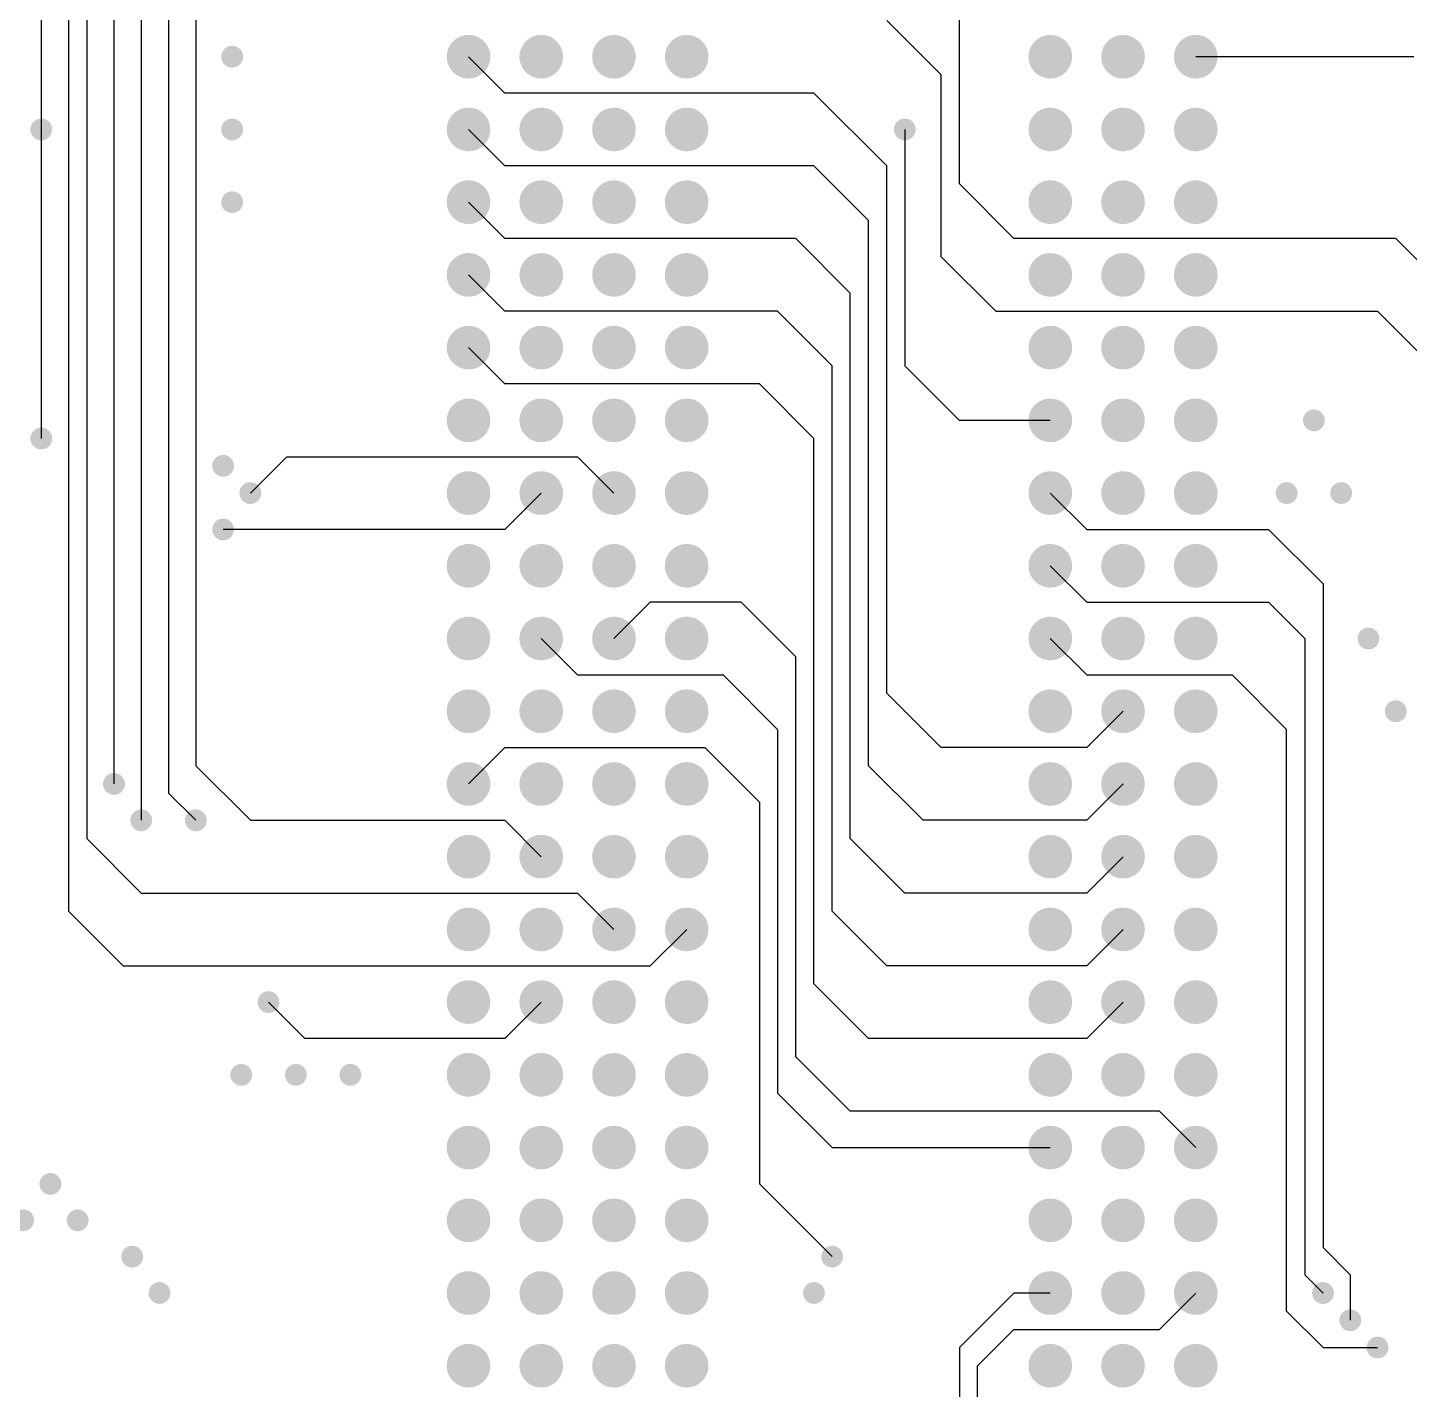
# Model space of a CAD drawing. Extents: x 295 to 953, y 10 to 290.
# Drawn here: x 640.9 to 689.16, y 130.47 to 178.03 of the extents above; entities that cross this region are included whole.
import ezdxf

# ---------------------------------------------------------------- set-up
doc = ezdxf.new("R2010")
doc.units = 0
doc.header["$LTSCALE"] = 5
doc.header["$MEASUREMENT"] = 0
doc.layers.get('0').update_dxf_attribs({"linetype": 'CONTINUOUS', "lineweight": 25})
doc.layers.add('DV-ABPB-A4_IN1', color=4, linetype='CONTINUOUS')

msp = doc.modelspace()

# ---------------------------------------------------------------- linework, layer by layer
at = {"color": 7}
for points, const_width in [([(655.919, 177.013, 1), (656.681, 177.013, 1)], 0.762), ([(658.459, 177.013, 1), (659.221, 177.013, 1)], 0.762), ([(660.999, 177.013, 1), (661.761, 177.013, 1)], 0.762), ([(663.539, 177.013, 1), (664.301, 177.013, 1)], 0.762), ([(676.239, 177.013, 1), (677.001, 177.013, 1)], 0.762), ([(678.779, 177.013, 1), (679.541, 177.013, 1)], 0.762), ([(681.319, 177.013, 1), (682.081, 177.013, 1)], 0.762), ([(647.854, 177.013, 1), (648.235, 177.013, 1)], 0.381), ([(655.919, 174.473, 1), (656.681, 174.473, 1)], 0.762), ([(658.459, 174.473, 1), (659.221, 174.473, 1)], 0.762), ([(660.999, 174.473, 1), (661.761, 174.473, 1)], 0.762), ([(663.539, 174.473, 1), (664.301, 174.473, 1)], 0.762), ([(676.239, 174.473, 1), (677.001, 174.473, 1)], 0.762), ([(678.779, 174.473, 1), (679.541, 174.473, 1)], 0.762), ([(681.319, 174.473, 1), (682.081, 174.473, 1)], 0.762), ([(641.187, 174.473, 1), (641.568, 174.473, 1)], 0.381), ([(647.854, 174.473, 1), (648.235, 174.473, 1)], 0.381), ([(671.349, 174.473, 1), (671.73, 174.473, 1)], 0.381), ([(647.854, 171.933, 1), (648.235, 171.933, 1)], 0.381), ([(655.919, 171.933, 1), (656.681, 171.933, 1)], 0.762), ([(658.459, 171.933, 1), (659.221, 171.933, 1)], 0.762), ([(660.999, 171.933, 1), (661.761, 171.933, 1)], 0.762), ([(663.539, 171.933, 1), (664.301, 171.933, 1)], 0.762), ([(676.239, 171.933, 1), (677.001, 171.933, 1)], 0.762), ([(678.779, 171.933, 1), (679.541, 171.933, 1)], 0.762), ([(681.319, 171.933, 1), (682.081, 171.933, 1)], 0.762), ([(655.919, 169.393, 1), (656.681, 169.393, 1)], 0.762), ([(658.459, 169.393, 1), (659.221, 169.393, 1)], 0.762), ([(660.999, 169.393, 1), (661.761, 169.393, 1)], 0.762), ([(663.539, 169.393, 1), (664.301, 169.393, 1)], 0.762), ([(676.239, 169.393, 1), (677.001, 169.393, 1)], 0.762), ([(678.779, 169.393, 1), (679.541, 169.393, 1)], 0.762), ([(681.319, 169.393, 1), (682.081, 169.393, 1)], 0.762), ([(655.919, 166.853, 1), (656.681, 166.853, 1)], 0.762), ([(658.459, 166.853, 1), (659.221, 166.853, 1)], 0.762), ([(660.999, 166.853, 1), (661.761, 166.853, 1)], 0.762), ([(663.539, 166.853, 1), (664.301, 166.853, 1)], 0.762), ([(676.239, 166.853, 1), (677.001, 166.853, 1)], 0.762), ([(678.779, 166.853, 1), (679.541, 166.853, 1)], 0.762), ([(681.319, 166.853, 1), (682.081, 166.853, 1)], 0.762), ([(655.919, 164.313, 1), (656.681, 164.313, 1)], 0.762), ([(658.459, 164.313, 1), (659.221, 164.313, 1)], 0.762), ([(660.999, 164.313, 1), (661.761, 164.313, 1)], 0.762), ([(663.539, 164.313, 1), (664.301, 164.313, 1)], 0.762), ([(676.239, 164.313, 1), (677.001, 164.313, 1)], 0.762), ([(678.779, 164.313, 1), (679.541, 164.313, 1)], 0.762), ([(681.319, 164.313, 1), (682.081, 164.313, 1)], 0.762), ([(685.637, 164.313, 1), (686.018, 164.313, 1)], 0.381), ([(641.187, 163.678, 1), (641.568, 163.678, 1)], 0.381), ([(647.537, 162.726, 1), (647.918, 162.726, 1)], 0.381), ([(648.489, 161.773, 1), (648.87, 161.773, 1)], 0.381), ([(655.919, 161.773, 1), (656.681, 161.773, 1)], 0.762), ([(658.459, 161.773, 1), (659.221, 161.773, 1)], 0.762), ([(660.999, 161.773, 1), (661.761, 161.773, 1)], 0.762), ([(663.539, 161.773, 1), (664.301, 161.773, 1)], 0.762), ([(676.239, 161.773, 1), (677.001, 161.773, 1)], 0.762), ([(678.779, 161.773, 1), (679.541, 161.773, 1)], 0.762), ([(681.319, 161.773, 1), (682.081, 161.773, 1)], 0.762), ([(684.684, 161.773, 1), (685.065, 161.773, 1)], 0.381), ([(686.589, 161.773, 1), (686.97, 161.773, 1)], 0.381), ([(647.537, 160.503, 1), (647.918, 160.503, 1)], 0.381), ([(655.919, 159.233, 1), (656.681, 159.233, 1)], 0.762), ([(658.459, 159.233, 1), (659.221, 159.233, 1)], 0.762), ([(660.999, 159.233, 1), (661.761, 159.233, 1)], 0.762), ([(663.539, 159.233, 1), (664.301, 159.233, 1)], 0.762), ([(676.239, 159.233, 1), (677.001, 159.233, 1)], 0.762), ([(678.779, 159.233, 1), (679.541, 159.233, 1)], 0.762), ([(681.319, 159.233, 1), (682.081, 159.233, 1)], 0.762), ([(655.919, 156.693, 1), (656.681, 156.693, 1)], 0.762), ([(658.459, 156.693, 1), (659.221, 156.693, 1)], 0.762), ([(660.999, 156.693, 1), (661.761, 156.693, 1)], 0.762), ([(663.539, 156.693, 1), (664.301, 156.693, 1)], 0.762), ([(676.239, 156.693, 1), (677.001, 156.693, 1)], 0.762), ([(678.779, 156.693, 1), (679.541, 156.693, 1)], 0.762), ([(681.319, 156.693, 1), (682.081, 156.693, 1)], 0.762), ([(687.542, 156.693, 1), (687.923, 156.693, 1)], 0.381), ([(655.919, 154.153, 1), (656.681, 154.153, 1)], 0.762), ([(658.459, 154.153, 1), (659.221, 154.153, 1)], 0.762), ([(660.999, 154.153, 1), (661.761, 154.153, 1)], 0.762), ([(663.539, 154.153, 1), (664.301, 154.153, 1)], 0.762), ([(676.239, 154.153, 1), (677.001, 154.153, 1)], 0.762), ([(678.779, 154.153, 1), (679.541, 154.153, 1)], 0.762), ([(681.319, 154.153, 1), (682.081, 154.153, 1)], 0.762), ([(688.494, 154.153, 1), (688.875, 154.153, 1)], 0.381), ([(655.919, 151.613, 1), (656.681, 151.613, 1)], 0.762), ([(658.459, 151.613, 1), (659.221, 151.613, 1)], 0.762), ([(660.999, 151.613, 1), (661.761, 151.613, 1)], 0.762), ([(663.539, 151.613, 1), (664.301, 151.613, 1)], 0.762), ([(676.239, 151.613, 1), (677.001, 151.613, 1)], 0.762), ([(678.779, 151.613, 1), (679.541, 151.613, 1)], 0.762), ([(681.319, 151.613, 1), (682.081, 151.613, 1)], 0.762), ([(643.727, 151.613, 1), (644.108, 151.613, 1)], 0.381), ([(644.679, 150.343, 1), (645.06, 150.343, 1)], 0.381), ([(646.584, 150.343, 1), (646.965, 150.343, 1)], 0.381), ([(655.919, 149.073, 1), (656.681, 149.073, 1)], 0.762), ([(658.459, 149.073, 1), (659.221, 149.073, 1)], 0.762), ([(660.999, 149.073, 1), (661.761, 149.073, 1)], 0.762), ([(663.539, 149.073, 1), (664.301, 149.073, 1)], 0.762), ([(676.239, 149.073, 1), (677.001, 149.073, 1)], 0.762), ([(678.779, 149.073, 1), (679.541, 149.073, 1)], 0.762), ([(681.319, 149.073, 1), (682.081, 149.073, 1)], 0.762), ([(655.919, 146.533, 1), (656.681, 146.533, 1)], 0.762), ([(658.459, 146.533, 1), (659.221, 146.533, 1)], 0.762), ([(660.999, 146.533, 1), (661.761, 146.533, 1)], 0.762), ([(663.539, 146.533, 1), (664.301, 146.533, 1)], 0.762), ([(676.239, 146.533, 1), (677.001, 146.533, 1)], 0.762), ([(678.779, 146.533, 1), (679.541, 146.533, 1)], 0.762), ([(681.319, 146.533, 1), (682.081, 146.533, 1)], 0.762), ([(649.124, 143.993, 1), (649.505, 143.993, 1)], 0.381), ([(655.919, 143.993, 1), (656.681, 143.993, 1)], 0.762), ([(658.459, 143.993, 1), (659.221, 143.993, 1)], 0.762), ([(660.999, 143.993, 1), (661.761, 143.993, 1)], 0.762), ([(663.539, 143.993, 1), (664.301, 143.993, 1)], 0.762), ([(676.239, 143.993, 1), (677.001, 143.993, 1)], 0.762), ([(678.779, 143.993, 1), (679.541, 143.993, 1)], 0.762), ([(681.319, 143.993, 1), (682.081, 143.993, 1)], 0.762), ([(655.919, 141.453, 1), (656.681, 141.453, 1)], 0.762), ([(658.459, 141.453, 1), (659.221, 141.453, 1)], 0.762), ([(660.999, 141.453, 1), (661.761, 141.453, 1)], 0.762), ([(663.539, 141.453, 1), (664.301, 141.453, 1)], 0.762), ([(676.239, 141.453, 1), (677.001, 141.453, 1)], 0.762), ([(678.779, 141.453, 1), (679.541, 141.453, 1)], 0.762), ([(681.319, 141.453, 1), (682.081, 141.453, 1)], 0.762), ([(648.172, 141.453, 1), (648.553, 141.453, 1)], 0.381), ([(650.077, 141.453, 1), (650.458, 141.453, 1)], 0.381), ([(651.982, 141.453, 1), (652.363, 141.453, 1)], 0.381), ([(655.919, 138.913, 1), (656.681, 138.913, 1)], 0.762), ([(658.459, 138.913, 1), (659.221, 138.913, 1)], 0.762), ([(660.999, 138.913, 1), (661.761, 138.913, 1)], 0.762), ([(663.539, 138.913, 1), (664.301, 138.913, 1)], 0.762), ([(676.239, 138.913, 1), (677.001, 138.913, 1)], 0.762), ([(678.779, 138.913, 1), (679.541, 138.913, 1)], 0.762), ([(681.319, 138.913, 1), (682.081, 138.913, 1)], 0.762), ([(641.504, 137.643, 1), (641.885, 137.643, 1)], 0.381), ([(655.919, 136.373, 1), (656.681, 136.373, 1)], 0.762), ([(658.459, 136.373, 1), (659.221, 136.373, 1)], 0.762), ([(660.999, 136.373, 1), (661.761, 136.373, 1)], 0.762), ([(663.539, 136.373, 1), (664.301, 136.373, 1)], 0.762), ([(676.239, 136.373, 1), (677.001, 136.373, 1)], 0.762), ([(678.779, 136.373, 1), (679.541, 136.373, 1)], 0.762), ([(681.319, 136.373, 1), (682.081, 136.373, 1)], 0.762), ([(640.552, 136.373, 1), (640.933, 136.373, 1)], 0.381), ([(642.457, 136.373, 1), (642.838, 136.373, 1)], 0.381), ([(644.362, 135.103, 1), (644.743, 135.103, 1)], 0.381), ([(668.809, 135.103, 1), (669.19, 135.103, 1)], 0.381), ([(645.314, 133.833, 1), (645.695, 133.833, 1)], 0.381), ([(655.919, 133.833, 1), (656.681, 133.833, 1)], 0.762), ([(658.459, 133.833, 1), (659.221, 133.833, 1)], 0.762), ([(660.999, 133.833, 1), (661.761, 133.833, 1)], 0.762), ([(663.539, 133.833, 1), (664.301, 133.833, 1)], 0.762), ([(668.174, 133.833, 1), (668.555, 133.833, 1)], 0.381), ([(676.239, 133.833, 1), (677.001, 133.833, 1)], 0.762), ([(678.779, 133.833, 1), (679.541, 133.833, 1)], 0.762), ([(681.319, 133.833, 1), (682.081, 133.833, 1)], 0.762), ([(685.954, 133.833, 1), (686.335, 133.833, 1)], 0.381), ([(686.907, 132.881, 1), (687.288, 132.881, 1)], 0.381), ([(687.859, 131.928, 1), (688.24, 131.928, 1)], 0.381), ([(655.919, 131.293, 1), (656.681, 131.293, 1)], 0.762), ([(658.459, 131.293, 1), (659.221, 131.293, 1)], 0.762), ([(660.999, 131.293, 1), (661.761, 131.293, 1)], 0.762), ([(663.539, 131.293, 1), (664.301, 131.293, 1)], 0.762), ([(676.239, 131.293, 1), (677.001, 131.293, 1)], 0.762), ([(678.779, 131.293, 1), (679.541, 131.293, 1)], 0.762), ([(681.319, 131.293, 1), (682.081, 131.293, 1)], 0.762)]:
    msp.add_lwpolyline(points, format="xyb", close=True, dxfattribs=dict(at, const_width=const_width))
at = {"layer": 'DV-ABPB-A4_IN1', "color": 7}
for p, q in [((646.775, 214.478), (646.775, 152.248)), ((645.822, 213.843), (645.822, 151.296)), ((644.87, 213.208), (644.87, 150.343)), ((643.917, 212.573), (643.917, 151.613)), ((642.965, 211.938), (642.965, 149.708)), ((642.33, 211.303), (642.33, 147.168)), ((641.377, 210.668), (641.377, 174.473)), ((673.445, 172.568), (673.445, 178.918)), ((672.81, 176.378), (670.905, 178.283)), ((657.57, 175.743), (656.3, 177.013)), ((689.32, 177.013), (681.7, 177.013)), ((672.81, 170.028), (672.81, 176.378)), ((668.365, 175.743), (657.57, 175.743)), ((670.905, 173.203), (668.365, 175.743)), ((641.377, 174.473), (641.377, 163.678)), ((657.57, 173.203), (656.3, 174.473)), ((671.54, 174.473), (671.54, 166.218)), ((668.365, 173.203), (657.57, 173.203)), ((670.27, 171.298), (668.365, 173.203)), ((670.905, 154.788), (670.905, 173.203)), ((675.35, 170.663), (673.445, 172.568)), ((657.57, 170.663), (656.3, 171.933)), ((670.27, 152.248), (670.27, 171.298)), ((667.73, 170.663), (657.57, 170.663)), ((669.635, 168.758), (667.73, 170.663)), ((688.685, 170.663), (675.35, 170.663)), ((690.59, 168.758), (688.685, 170.663)), ((674.715, 168.123), (672.81, 170.028)), ((657.57, 168.123), (656.3, 169.393)), ((669.635, 149.708), (669.635, 168.758)), ((667.095, 168.123), (657.57, 168.123)), ((669, 166.218), (667.095, 168.123)), ((674.715, 168.123), (688.05, 168.123)), ((689.955, 166.218), (688.05, 168.123)), ((657.57, 165.583), (656.3, 166.853)), ((669, 147.168), (669, 166.218)), ((673.445, 164.313), (671.54, 166.218)), ((666.46, 165.583), (657.57, 165.583)), ((668.365, 163.678), (666.46, 165.583)), ((676.62, 164.313), (673.445, 164.313)), ((668.365, 144.628), (668.365, 163.678)), ((648.68, 161.773), (649.95, 163.043)), ((649.95, 163.043), (660.11, 163.043)), ((660.11, 163.043), (661.38, 161.773)), ((658.84, 161.773), (657.57, 160.503)), ((676.62, 161.773), (677.89, 160.503)), ((657.57, 160.503), (647.727, 160.503)), ((677.89, 160.503), (684.24, 160.503)), ((684.24, 160.503), (686.145, 158.598)), ((676.62, 159.233), (677.89, 157.963)), ((686.145, 158.598), (686.145, 135.421)), ((662.65, 157.963), (661.38, 156.693)), ((665.825, 157.963), (662.65, 157.963)), ((667.73, 156.058), (665.825, 157.963)), ((677.89, 157.963), (684.24, 157.963)), ((684.24, 157.963), (685.51, 156.693)), ((658.84, 156.693), (660.11, 155.423)), ((676.62, 156.693), (677.89, 155.423)), ((685.51, 156.693), (685.51, 134.468)), ((667.73, 142.088), (667.73, 156.058)), ((660.11, 155.423), (665.19, 155.423)), ((665.19, 155.423), (667.095, 153.518)), ((677.89, 155.423), (682.97, 155.423)), ((682.97, 155.423), (684.875, 153.518)), ((670.905, 154.788), (672.81, 152.883)), ((679.16, 154.153), (677.89, 152.883)), ((667.095, 153.518), (667.095, 140.818)), ((684.875, 133.198), (684.875, 153.518)), ((656.3, 151.613), (657.57, 152.883)), ((657.57, 152.883), (664.555, 152.883)), ((664.555, 152.883), (666.46, 150.978)), ((677.89, 152.883), (672.81, 152.883)), ((646.775, 152.248), (648.68, 150.343)), ((672.175, 150.343), (670.27, 152.248)), ((679.16, 151.613), (677.89, 150.343)), ((645.822, 151.296), (646.775, 150.343)), ((666.46, 150.978), (666.46, 137.643)), ((648.68, 150.343), (657.57, 150.343)), ((657.57, 150.343), (658.84, 149.073)), ((677.89, 150.343), (672.175, 150.343)), ((642.965, 149.708), (644.87, 147.803)), ((671.54, 147.803), (669.635, 149.708)), ((679.16, 149.073), (677.89, 147.803)), ((644.87, 147.803), (660.11, 147.803)), ((660.11, 147.803), (661.38, 146.533)), ((677.89, 147.803), (671.54, 147.803)), ((642.33, 147.168), (644.235, 145.263)), ((670.905, 145.263), (669, 147.168)), ((662.65, 145.263), (663.92, 146.533)), ((679.16, 146.533), (677.89, 145.263)), ((644.235, 145.263), (662.65, 145.263)), ((677.89, 145.263), (670.905, 145.263)), ((670.27, 142.723), (668.365, 144.628)), ((650.585, 142.723), (649.315, 143.993)), ((658.84, 143.993), (657.57, 142.723)), ((679.16, 143.993), (677.89, 142.723)), ((657.57, 142.723), (650.585, 142.723)), ((677.89, 142.723), (670.27, 142.723)), ((669.635, 140.183), (667.73, 142.088)), ((667.095, 140.818), (669, 138.913)), ((680.43, 140.183), (669.635, 140.183)), ((681.7, 138.913), (680.43, 140.183)), ((669, 138.913), (676.62, 138.913)), ((666.46, 137.643), (669, 135.103)), ((686.145, 135.421), (687.097, 134.468)), ((685.51, 134.468), (686.145, 133.833)), ((687.097, 134.468), (687.097, 132.881)), ((675.35, 133.833), (673.445, 131.928)), ((676.62, 133.833), (675.35, 133.833)), ((680.43, 132.563), (681.7, 133.833)), ((684.875, 133.198), (686.145, 131.928)), ((674.08, 131.293), (675.35, 132.563)), ((675.35, 132.563), (680.43, 132.563)), ((673.445, 131.928), (673.445, 121.768)), ((686.145, 131.928), (688.05, 131.928)), ((674.08, 121.133), (674.08, 131.293))]:
    msp.add_line(p, q, dxfattribs=at)

doc.saveas('drawing.dxf')
